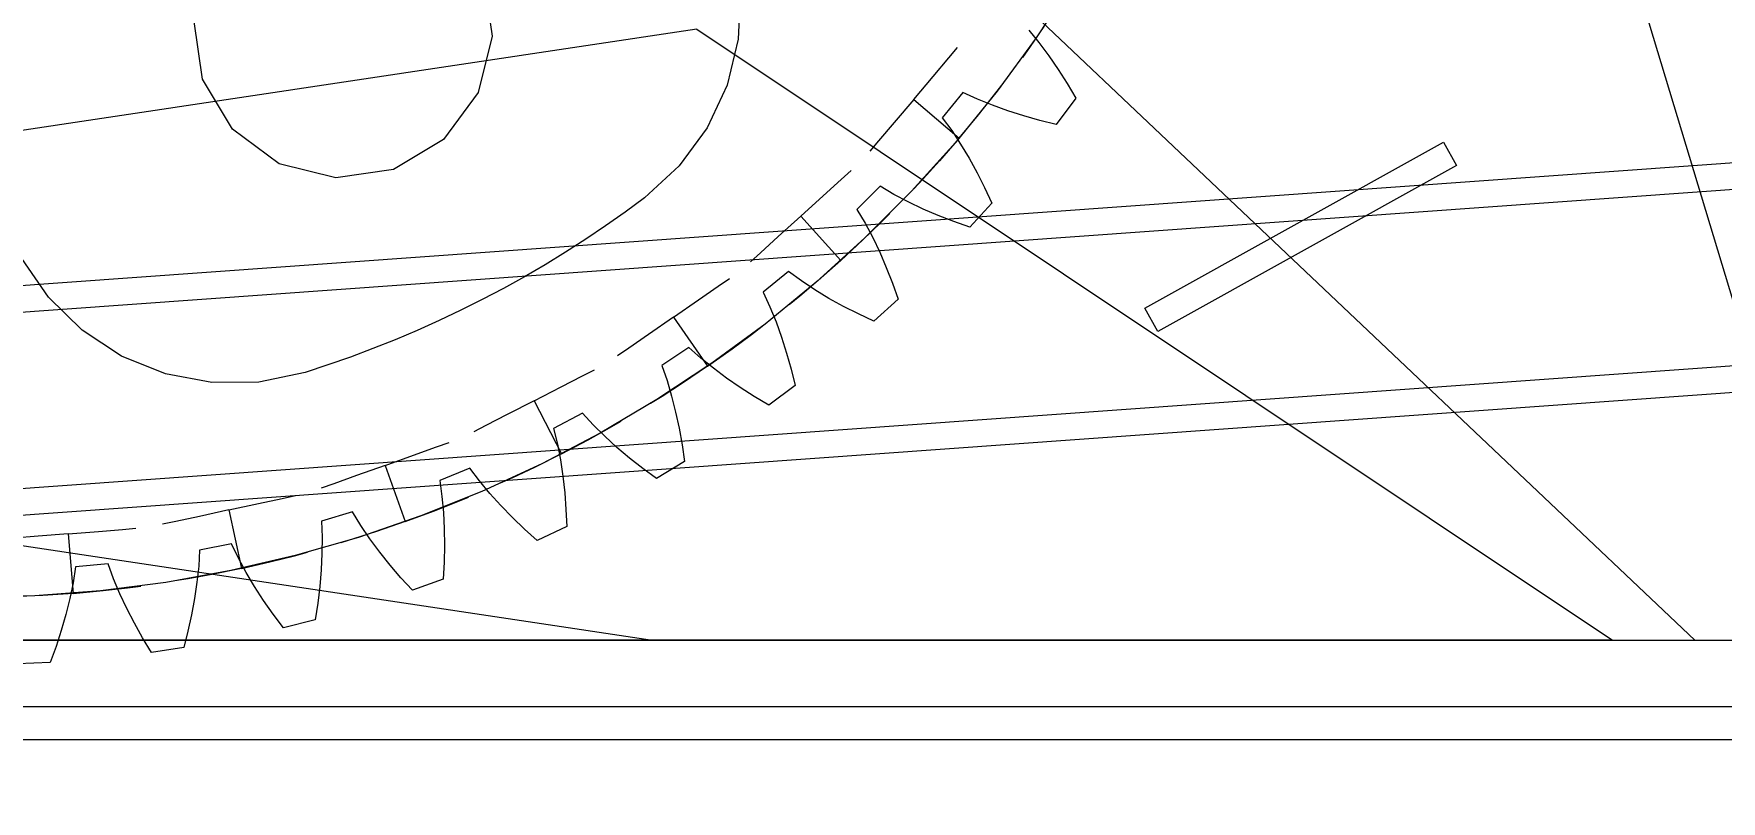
# Model space of a CAD drawing. Header units: millimetres. Extents: x -1970 to 34302, y -65268 to 6837.
# Drawn here: x 26148 to 26657, y 1271 to 1503 of the extents above; entities that cross this region are included whole.
import ezdxf

# ---------------------------------------------------------------- set-up
doc = ezdxf.new("R2010")
doc.units = ezdxf.units.MM
doc.layers.add('COTAS_P', color=1, linetype='Continuous', lineweight=0)
doc.layers.add('lateral_briquetadora', color=7, linetype='Continuous', lineweight=0)
doc.dimstyles.new('R19_100', dxfattribs={"dimtxt": 250, "dimasz": 150, "dimexe": 150, "dimexo": 80, "dimgap": 100, "dimtad": 1, "dimtih": 1, "dimtoh": 1, "dimdsep": 46, "dimcen": 0.09, "dimadec": 0, "dimazin": 0, "dimtfac": 1, "dimtdec": 4, "dimtofl": 0, "dimtmove": 0, "dimatfit": 3, "dimfxl": 1, "dimtolj": 1, "dimtzin": 0, "dimarcsym": 0})

# ---------------------------------------------------------------- blocks, each defined once
blk = doc.blocks.new('*D6')
at = {"layer": 'COTAS_P', "color": 0, "lineweight": -2, "transparency": 16777216}
for p, q in [((25128.19, 1262), (25128.19, 2232)), ((27628.19, 1262), (27628.19, 2232)), ((25278.19, 2082), (27478.19, 2082))]:
    blk.add_line(p, q, dxfattribs=at)
at = {"layer": 'COTAS_P', "color": 0, "transparency": 16777216}
for points in [[(25278.19, 2107), (25278.19, 2057), (25128.19, 2082)], [(27478.19, 2107), (27478.19, 2057), (27628.19, 2082)]]:
    blk.add_solid(points, dxfattribs=at)
at = {"layer": 'Defpoints', "color": 0, "transparency": 16777216}
for p in [(27628.19, 2082), (25128.19, 1182), (27628.19, 1182)]:
    blk.add_point(p, dxfattribs=at)

msp = doc.modelspace()

# ---------------------------------------------------------------- linework, layer by layer
at = {"layer": 'lateral_briquetadora'}
for p, q in [((26428.187, 1529), (26649.017, 1320)), ((26628.187, 1529), (26691.281, 1320)), ((26283.982, 1519.338), (26286.559, 1501.97)), ((26461.395, 1518.041), (26450.485, 1501.43)), ((26361.291, 1515.181), (26360.684, 1500.982)), ((26199.243, 1489.018), (26196.667, 1506.386)), ((25108.187, 1504), (26334.853, 1320)), ((26348.187, 1504), (25121.52, 1320)), ((26286.559, 1501.97), (26282.292, 1484.938)), ((26348.187, 1504), (26624.187, 1320)), ((26360.684, 1500.982), (26357.319, 1487.173)), ((26450.485, 1501.43), (26438.748, 1485.393)), ((26448.238, 1503.784), (26451.315, 1499.995)), ((26452.826, 1504.842), (26448.667, 1498.831)), ((25349.739, 1369.773), (27106.851, 1495.911)), ((26419.457, 1489.824), (26424.184, 1495.396)), ((26424.184, 1495.396), (26426.808, 1498.488)), ((26448.667, 1498.831), (26446.309, 1495.526)), ((26451.315, 1499.995), (26454.264, 1496.033)), ((26454.264, 1496.033), (26457.095, 1491.914)), ((26457.095, 1491.914), (26459.814, 1487.651)), ((25350.312, 1361.793), (27107.423, 1487.931)), ((26208.27, 1473.957), (26199.243, 1489.018)), ((26357.319, 1487.173), (26351.324, 1474.287)), ((26413.562, 1482.877), (26419.457, 1489.824)), ((26438.748, 1485.393), (26426.214, 1469.971)), ((26437.648, 1483.973), (26440.126, 1487.189)), ((26459.814, 1487.651), (26462.423, 1483.252)), ((26282.292, 1484.938), (26271.833, 1470.835)), ((26413.562, 1482.877), (26407.668, 1475.929)), ((26413.562, 1482.877), (26427.288, 1471.231)), ((26428.412, 1484.982), (26422.164, 1477.368)), ((26432.783, 1482.945), (26428.412, 1484.982)), ((26437.302, 1481.101), (26432.783, 1482.945)), ((26433.102, 1478.248), (26437.648, 1483.973)), ((26441.95, 1479.429), (26437.302, 1481.101)), ((26462.423, 1483.252), (26456.549, 1475.331)), ((26407.668, 1475.929), (26402.94, 1470.357)), ((26422.164, 1477.368), (26425.014, 1473.479)), ((26427.288, 1471.231), (26433.102, 1478.248)), ((26446.713, 1477.915), (26441.95, 1479.429)), ((26451.582, 1476.552), (26446.713, 1477.915)), ((26456.549, 1475.331), (26451.582, 1476.552)), ((26222.373, 1463.498), (26208.27, 1473.957)), ((26271.833, 1470.835), (26256.773, 1461.808)), ((26351.324, 1474.287), (26342.931, 1462.818)), ((26402.94, 1470.357), (26400.317, 1467.265)), ((26426.214, 1469.971), (26412.914, 1455.203)), ((26427.288, 1471.231), (26421.312, 1464.351)), ((26425.014, 1473.479), (26427.704, 1469.406)), ((26483.187, 1420), (26573.187, 1470)), ((26573.187, 1470), (26577.187, 1463)), ((26427.704, 1469.406), (26430.251, 1465.174)), ((26430.251, 1465.174), (26432.665, 1460.798)), ((26239.405, 1459.232), (26222.373, 1463.498)), ((26256.773, 1461.808), (26239.405, 1459.232)), ((26342.931, 1462.818), (26332.461, 1453.206)), ((26391.683, 1458.725), (26394.687, 1461.448)), ((26421.312, 1464.351), (26416.404, 1458.934)), ((26432.665, 1460.798), (26434.952, 1456.289)), ((26577.187, 1463), (26487.187, 1413)), ((26386.269, 1453.818), (26391.683, 1458.725)), ((26403.441, 1456.71), (26396.476, 1449.746)), ((26412.914, 1455.203), (26398.884, 1441.128)), ((26407.591, 1454.255), (26403.441, 1456.71)), ((26416.404, 1458.934), (26413.635, 1455.966)), ((26434.952, 1456.289), (26437.118, 1451.655)), ((26332.461, 1453.206), (26326.64, 1448.927)), ((26379.518, 1447.699), (26386.269, 1453.818)), ((26396.476, 1449.746), (26398.932, 1445.596)), ((26411.907, 1451.977), (26407.591, 1454.255)), ((26416.369, 1449.857), (26411.907, 1451.977)), ((26420.961, 1447.884), (26416.369, 1449.857)), ((26437.118, 1451.655), (26430.496, 1444.348)), ((26320.729, 1444.773), (26314.731, 1440.745)), ((26326.64, 1448.927), (26320.729, 1444.773)), ((26379.518, 1447.699), (26372.766, 1441.58)), ((26379.518, 1447.699), (26391.606, 1434.362)), ((26398.286, 1440.56), (26403.54, 1445.642)), ((26398.932, 1445.596), (26401.21, 1441.279)), ((26403.54, 1445.642), (26406.416, 1448.507)), ((26425.672, 1446.05), (26420.961, 1447.884)), ((26430.496, 1444.348), (26425.672, 1446.05)), ((26314.731, 1440.745), (26308.649, 1436.845)), ((26372.766, 1441.58), (26367.352, 1436.673)), ((26398.884, 1441.128), (26384.158, 1427.782)), ((26391.606, 1434.362), (26398.286, 1440.56)), ((26401.21, 1441.279), (26403.329, 1436.818)), ((25354.107, 1308.929), (27111.218, 1435.067)), ((26152.809, 1423.256), (26144.796, 1434.994)), ((26308.649, 1436.845), (26302.486, 1433.076)), ((26367.352, 1436.673), (26364.348, 1433.95)), ((26391.606, 1434.362), (26384.783, 1428.321)), ((26403.329, 1436.818), (26405.302, 1432.226)), ((26296.243, 1429.438), (26289.925, 1425.934)), ((26302.486, 1433.076), (26296.243, 1429.438)), ((26375.818, 1431.023), (26368.205, 1424.774)), ((26379.708, 1428.172), (26375.818, 1431.023)), ((26405.302, 1432.226), (26407.137, 1427.514)), ((25354.68, 1300.95), (27111.791, 1427.088)), ((26289.925, 1425.934), (26283.534, 1422.565)), ((26348.664, 1422.452), (26354.673, 1426.61)), ((26354.673, 1426.61), (26358.007, 1428.918)), ((26368.205, 1424.774), (26370.242, 1420.404)), ((26384.158, 1427.782), (26368.776, 1415.199)), ((26384.783, 1428.321), (26379.21, 1423.591)), ((26383.78, 1425.482), (26379.708, 1428.172)), ((26388.012, 1422.935), (26383.78, 1425.482)), ((26407.137, 1427.514), (26408.838, 1422.691)), ((26162.959, 1413.307), (26152.809, 1423.256)), ((26277.073, 1419.332), (26270.544, 1416.237)), ((26283.534, 1422.565), (26277.073, 1419.332)), ((26341.172, 1417.266), (26348.664, 1422.452)), ((26370.242, 1420.404), (26372.085, 1415.884)), ((26379.21, 1423.591), (26376.077, 1421.009)), ((26392.389, 1420.522), (26388.012, 1422.935)), ((26396.898, 1418.234), (26392.389, 1420.522)), ((26408.838, 1422.691), (26401.531, 1416.068)), ((26487.187, 1413), (26483.187, 1420)), ((26270.544, 1416.237), (26263.951, 1413.282)), ((26341.172, 1417.266), (26333.68, 1412.081)), ((26341.172, 1417.266), (26351.416, 1402.465)), ((26368.776, 1415.199), (26352.776, 1403.411)), ((26364.721, 1412.092), (26367.946, 1414.556)), ((26372.085, 1415.884), (26373.758, 1411.237)), ((26401.531, 1416.068), (26396.898, 1418.234)), ((26174.854, 1405.529), (26162.959, 1413.307)), ((26257.297, 1410.468), (26250.585, 1407.795)), ((26263.951, 1413.282), (26257.297, 1410.468)), ((26333.68, 1412.081), (26327.672, 1407.922)), ((26358.849, 1407.738), (26364.721, 1412.092)), ((26373.758, 1411.237), (26375.271, 1406.474)), ((26188.039, 1400.222), (26174.854, 1405.529)), ((26243.817, 1405.266), (26236.997, 1402.882)), ((26250.585, 1407.795), (26243.817, 1405.266)), ((26327.672, 1407.922), (26324.338, 1405.615)), ((26345.811, 1408.166), (26337.622, 1402.694)), ((26349.402, 1404.948), (26345.811, 1408.166)), ((26353.192, 1401.872), (26349.402, 1404.948)), ((26351.416, 1402.465), (26358.849, 1407.738)), ((26375.271, 1406.474), (26376.635, 1401.605)), ((26202.005, 1397.588), (26188.039, 1400.222)), ((26230.128, 1400.642), (26216.217, 1397.73)), ((26236.997, 1402.882), (26230.128, 1400.642)), ((26307.288, 1396.262), (26313.787, 1399.6)), ((26313.787, 1399.6), (26317.394, 1401.453)), ((26352.776, 1403.411), (26336.2, 1392.448)), ((26337.622, 1402.694), (26339.22, 1398.145)), ((26351.416, 1402.465), (26343.863, 1397.366)), ((26357.154, 1398.923), (26353.192, 1401.872)), ((26361.272, 1396.092), (26357.154, 1398.923)), ((26376.635, 1401.605), (26377.855, 1396.638)), ((26216.217, 1397.73), (26202.005, 1397.588)), ((26299.183, 1392.099), (26307.288, 1396.262)), ((26343.863, 1397.366), (26337.72, 1393.404)), ((26339.22, 1398.145), (26340.612, 1393.467)), ((26365.536, 1393.373), (26361.272, 1396.092)), ((26377.855, 1396.638), (26369.935, 1390.763)), ((26299.183, 1392.099), (26291.078, 1387.936)), ((26299.183, 1392.099), (26307.407, 1376.087)), ((26336.2, 1392.448), (26319.089, 1382.339)), ((26337.72, 1393.404), (26334.277, 1391.254)), ((26340.612, 1393.467), (26341.821, 1388.678)), ((26341.821, 1388.678), (26342.86, 1383.789)), ((26369.935, 1390.763), (26365.536, 1393.373)), ((26284.578, 1384.597), (26280.971, 1382.744)), ((26291.078, 1387.936), (26284.578, 1384.597)), ((26313.708, 1388.361), (26305.022, 1383.718)), ((26305.022, 1383.718), (26306.167, 1379.034)), ((26316.967, 1384.806), (26313.708, 1388.361)), ((26315.464, 1380.345), (26321.854, 1383.895)), ((26320.436, 1381.373), (26316.967, 1384.806)), ((26321.854, 1383.895), (26325.374, 1385.917)), ((26342.86, 1383.789), (26343.74, 1378.81)), ((26269.726, 1378.158), (26273.544, 1379.524)), ((26319.089, 1382.339), (26301.489, 1373.11)), ((26306.167, 1379.034), (26307.094, 1374.242)), ((26307.407, 1376.087), (26315.464, 1380.345)), ((26324.09, 1378.05), (26320.436, 1381.373)), ((26343.74, 1378.81), (26344.468, 1373.747)), ((26254.268, 1372.627), (26262.847, 1375.697)), ((26262.847, 1375.697), (26269.726, 1378.158)), ((26307.407, 1376.087), (26299.253, 1372.018)), ((26307.094, 1374.242), (26307.827, 1369.357)), ((26327.911, 1374.829), (26324.09, 1378.05)), ((26331.888, 1371.706), (26327.911, 1374.829)), ((26344.468, 1373.747), (26336.01, 1368.677)), ((26245.689, 1369.558), (26238.809, 1367.096)), ((26254.268, 1372.627), (26245.689, 1369.558)), ((26254.268, 1372.627), (26260.332, 1355.679)), ((26279.818, 1371.797), (26270.719, 1368.028)), ((26282.713, 1367.941), (26279.818, 1371.797)), ((26301.489, 1373.11), (26283.443, 1364.784)), ((26292.646, 1368.891), (26288.951, 1367.209)), ((26299.253, 1372.018), (26292.646, 1368.891)), ((26307.827, 1369.357), (26308.382, 1364.39)), ((26336.01, 1368.677), (26331.888, 1371.706)), ((26223.243, 1362.651), (26227.207, 1363.507)), ((26238.809, 1367.096), (26234.991, 1365.73)), ((26283.443, 1364.784), (26264.999, 1357.383)), ((26270.719, 1368.028), (26271.399, 1363.255)), ((26271.399, 1363.255), (26271.852, 1358.395)), ((26275.674, 1361.534), (26279.428, 1363.08)), ((26285.829, 1364.184), (26282.713, 1367.941)), ((26289.14, 1360.519), (26285.829, 1364.184)), ((26308.382, 1364.39), (26308.77, 1359.349)), ((26207.195, 1359.185), (26198.289, 1357.261)), ((26207.195, 1359.185), (26216.101, 1361.108)), ((26207.195, 1359.185), (26210.995, 1341.591)), ((26216.101, 1361.108), (26223.243, 1362.651)), ((26244.468, 1358.636), (26235.043, 1355.777)), ((26246.971, 1354.514), (26244.468, 1358.636)), ((26260.332, 1355.679), (26268.876, 1358.849)), ((26268.876, 1358.849), (26275.674, 1361.534)), ((26271.852, 1358.395), (26272.103, 1353.462)), ((26292.627, 1356.939), (26289.14, 1360.519)), ((26308.77, 1359.349), (26308.998, 1354.239)), ((26167.852, 1352.746), (26175.134, 1353.344)), ((26175.134, 1353.344), (26179.176, 1353.675)), ((26191.147, 1355.719), (26187.183, 1354.863)), ((26198.289, 1357.261), (26191.147, 1355.719)), ((26235.043, 1355.777), (26235.252, 1350.959)), ((26264.999, 1357.383), (26246.204, 1350.925)), ((26249.704, 1350.47), (26246.971, 1354.514)), ((26260.332, 1355.679), (26251.716, 1352.709)), ((26272.103, 1353.462), (26272.168, 1348.465)), ((26296.278, 1353.441), (26292.627, 1356.939)), ((26300.083, 1350.023), (26296.278, 1353.441)), ((26308.998, 1354.239), (26300.083, 1350.023)), ((26149.69, 1351.257), (26142.407, 1350.66)), ((26158.771, 1352.002), (26149.69, 1351.257)), ((26158.771, 1352.002), (26167.852, 1352.746)), ((26158.771, 1352.002), (26160.242, 1334.062)), ((26207.998, 1349.002), (26198.338, 1347.081)), ((26210.085, 1344.655), (26207.998, 1349.002)), ((26246.204, 1350.925), (26227.106, 1345.428)), ((26235.252, 1350.959), (26235.226, 1346.078)), ((26244.757, 1350.472), (26240.875, 1349.285)), ((26251.716, 1352.709), (26244.757, 1350.472)), ((26252.639, 1346.498), (26249.704, 1350.47)), ((26272.168, 1348.465), (26272.06, 1343.409)), ((26170.76, 1342.99), (26160.958, 1342.025)), ((26172.41, 1338.459), (26170.76, 1342.99)), ((26198.338, 1347.081), (26198.074, 1342.266)), ((26227.106, 1345.428), (26207.754, 1340.905)), ((26212.408, 1340.363), (26210.085, 1344.655)), ((26210.995, 1341.591), (26219.88, 1343.618)), ((26219.88, 1343.618), (26226.971, 1345.393)), ((26226.971, 1345.393), (26230.894, 1346.435)), ((26235.226, 1346.078), (26234.993, 1341.145)), ((26255.759, 1342.593), (26252.639, 1346.498)), ((26272.06, 1343.409), (26271.786, 1338.302)), ((26160.958, 1342.025), (26160.223, 1337.259)), ((26174.302, 1333.96), (26172.41, 1338.459)), ((26207.754, 1340.905), (26188.198, 1337.368)), ((26194.874, 1338.46), (26190.87, 1337.791)), ((26202.066, 1339.77), (26194.874, 1338.46)), ((26198.074, 1342.266), (26197.57, 1337.411)), ((26210.995, 1341.591), (26202.066, 1339.77)), ((26214.94, 1336.122), (26212.408, 1340.363)), ((26234.993, 1341.145), (26234.568, 1336.165)), ((26259.049, 1338.754), (26255.759, 1342.593)), ((26262.501, 1334.98), (26259.049, 1338.754)), ((26271.786, 1338.302), (26262.501, 1334.98)), ((26148.674, 1333.285), (26128.808, 1332.75)), ((26151.151, 1333.423), (26143.85, 1333.063)), ((26168.488, 1334.826), (26148.674, 1333.285)), ((26160.242, 1334.062), (26151.151, 1333.423)), ((26159.246, 1332.477), (26158.054, 1327.684)), ((26160.223, 1337.259), (26159.246, 1332.477)), ((26160.242, 1334.062), (26169.315, 1334.912)), ((26188.198, 1337.368), (26168.488, 1334.826)), ((26169.315, 1334.912), (26176.577, 1335.746)), ((26176.406, 1329.491), (26174.302, 1333.96)), ((26176.577, 1335.746), (26180.603, 1336.268)), ((26196.854, 1332.524), (26195.943, 1327.61)), ((26197.57, 1337.411), (26196.854, 1332.524)), ((26217.662, 1331.93), (26214.94, 1336.122)), ((26234.568, 1336.165), (26233.965, 1331.145)), ((26158.054, 1327.684), (26156.666, 1322.882)), ((26178.704, 1325.053), (26176.406, 1329.491)), ((26195.943, 1327.61), (26194.851, 1322.673)), ((26220.56, 1327.787), (26217.662, 1331.93)), ((26223.626, 1323.693), (26220.56, 1327.787)), ((26233.965, 1331.145), (26233.192, 1326.089)), ((26156.666, 1322.882), (26155.095, 1318.076)), ((26181.182, 1320.646), (26178.704, 1325.053)), ((26194.851, 1322.673), (26193.586, 1317.717)), ((26233.192, 1326.089), (26223.626, 1323.693)), ((24628.187, 1320), (26828.187, 1320)), ((24748.187, 1320), (26708.187, 1320)), ((24832.187, 1320), (26334.853, 1320)), ((26624.187, 1320), (25121.52, 1320)), ((26155.095, 1318.076), (26153.35, 1313.268)), ((26183.831, 1316.27), (26181.182, 1320.646)), ((26193.586, 1317.717), (26183.831, 1316.27)), ((26334.853, 1320), (26624.187, 1320)), ((26624.187, 1320), (26649.017, 1320)), ((26649.017, 1320), (26691.281, 1320)), ((26153.35, 1313.268), (26143.501, 1312.784)), ((24628.187, 1300), (26828.187, 1300)), ((24628.187, 1290), (26828.187, 1290))]:
    msp.add_line(p, q, dxfattribs=at)

# ---------------------------------------------------------------- dimensions: what is measured, and where the dimension line sits
at = {"layer": 'COTAS_P'}
dim = msp.add_aligned_dim(p1=(25128.187, 1182), p2=(27628.187, 1182), distance=900, text='<> P', dimstyle='R19_100', dxfattribs=at)
dim.commit()
dim.dimension.update_dxf_attribs({"geometry": '*D6', "text_midpoint": (26378.187, 2082)})

doc.saveas('drawing.dxf')
